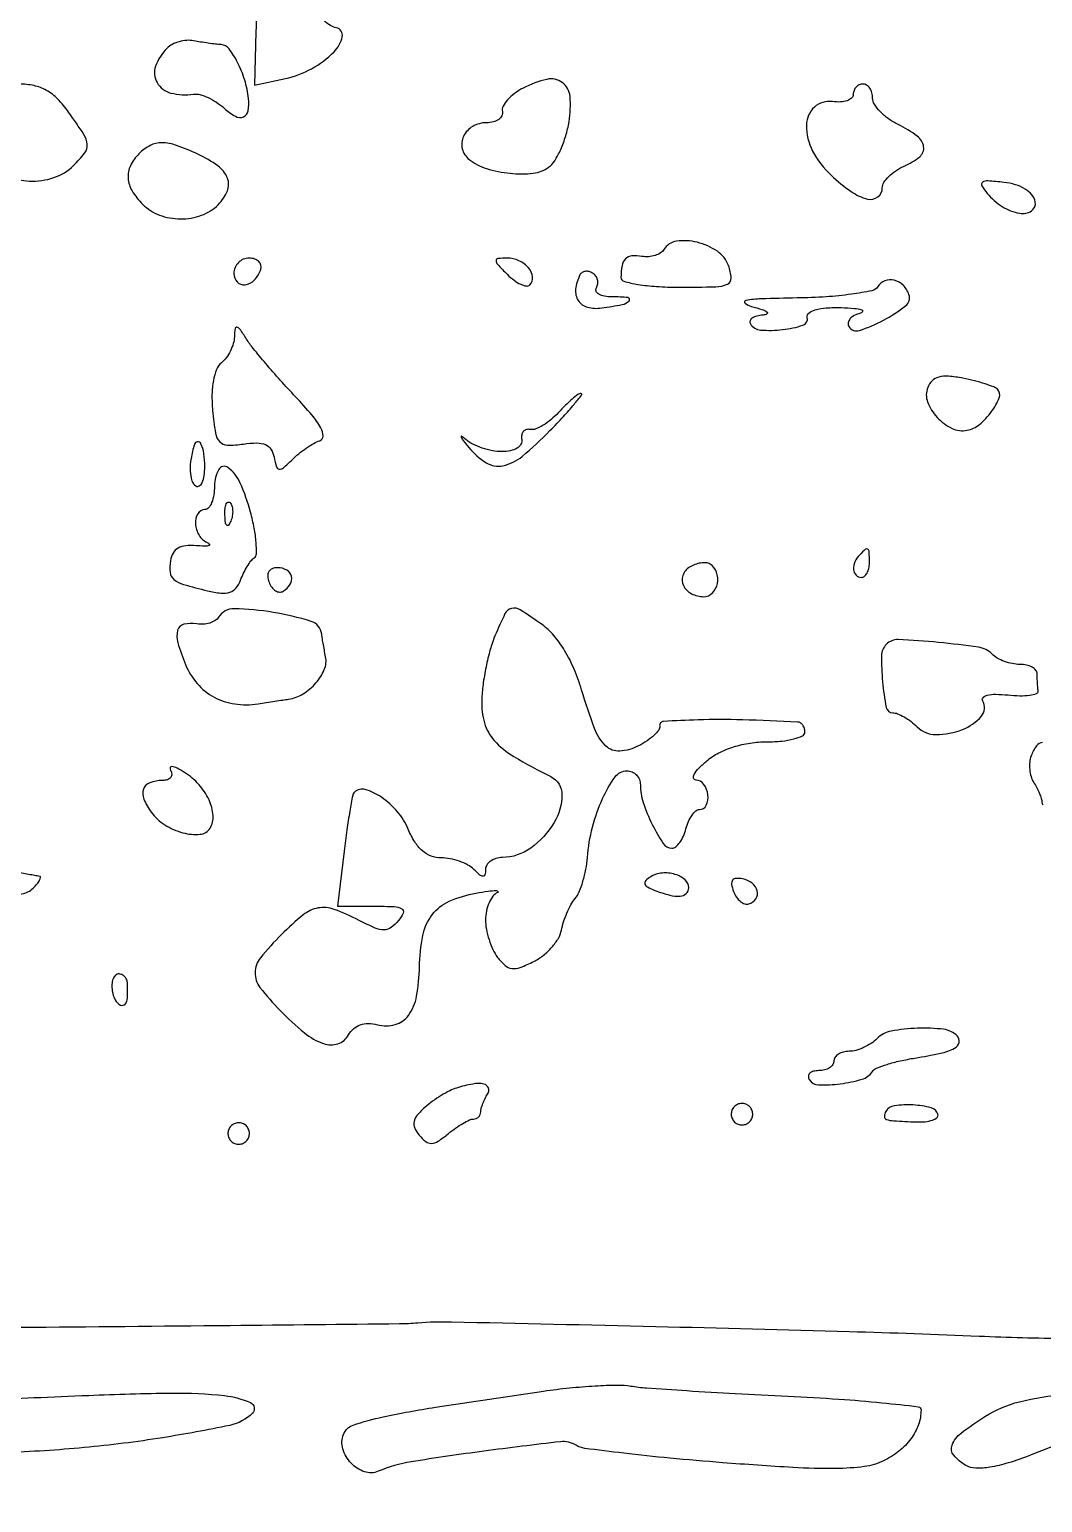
# Model space of a CAD drawing. Extents: x 0 to 5034, y 0 to 2560.
# Drawn here: x 3751.9 to 3856.6, y 2273.3 to 2425.6 of the extents above; entities that cross this region are included whole.
import ezdxf

# ---------------------------------------------------------------- set-up
doc = ezdxf.new("R2010")
doc.units = 0

msp = doc.modelspace()

# ---------------------------------------------------------------- linework, layer by layer
for points in [[(4084.731077, 2269.263702, 0.000011), (4132.120882, 2268.843403, 0.002588)], [(3856.561416, 2351.919761, 0.242363), (3855.935952, 2351.591803, 0.061552), (3855.380002, 2350.547887, 0.068216), (3855.227365, 2349.89654, 0.047641), (3855.228304, 2349.141078, 0.047736), (3855.371959, 2348.401513, 0.06962), (3855.646074, 2347.797887, -0.022495), (3855.962326, 2347.245931, -0.021666), (3856.232028, 2346.660942, -0.022187), (3856.424014, 2346.125545, -0.069995), (3856.484687, 2345.75, 0.13664), (3856.568265, 2345.47197, 0.109872)], [(4071.633971, 2287.972004, 0.00089), (4043.676969, 2288.632498, 0.003357), (4006.473964, 2289.195303, 0.00097), (3949, 2289.567292, -0.000553), (3915.267356, 2289.757508, -0.000739), (3884.65, 2290.009299, -0.000513), (3858.968321, 2290.284831, -0.007666), (3850, 2290.527811, 0.003567), (3836.59839, 2291.000883, 0.001129), (3816.59461, 2291.518956, 0.000361), (3795.476762, 2292.002907, 0.02606), (3792, 2291.898859, -0.017924), (3790.103566, 2291.811215, -0.000107), (3772.62371, 2291.634237, -0.000392), (3750.896247, 2291.435923, -0.000163), (3721.584725, 2291.200949, -0.00351)], [(3747.31875, 2284.00705, 0.001492), (3752.335572, 2284.192063, 0.001038), (3758, 2284.429668, -0.008226), (3766.593266, 2284.666446, -0.029951), (3772.043161, 2284.400344, -0.076219), (3774.709138, 2283.688804, -0.528016), (3774.917292, 2282.583959, -0.14615), (3772.580228, 2281.321884, -0.011797), (3765.633161, 2280.048281, -0.016045), (3757.539276, 2279.025999, -0.015526), (3749.307374, 2278.510826, 0.004161)]]:
    msp.add_lwpolyline(points, format="xyb")
for points in [[(3775.280897, 2425.437089), (3775.150651, 2419.874178), (3778.324385, 2420.571247, 0.071197), (3781.038656, 2421.587819, 0.071026), (3783.361302, 2423.325537, 0.14678), (3784.205887, 2424.889415, 0.415107), (3783.589707, 2425.823324, -0.156267), (3782.448066, 2426.462924, -0.202559), (3782.040326, 2427.578605, -0.21075), (3782.559958, 2428.615019, -0.164071), (3783.75, 2429.070285, 0.481949), (3784.047892, 2429.476757, 0.24665), (3783.547923, 2430.014079, 0.040294), (3781.05836, 2430.668906, 0.038413), (3778.455571, 2430.929715, 0.040644), (3776.586822, 2430.820905, 0.230801), (3775.78379, 2430.279662, 0.117806), (3775.423427, 2429.070062, 0.007902)], [(3766.097244, 2423.697244, 0.109909), (3764.916184, 2421.840181, 0.221647), (3765.066561, 2420.149723, 0.203158), (3766.49535, 2419.074844, 0.09538), (3768.847962, 2418.94785, -0.101796), (3769.49188, 2418.904878, -0.040249), (3770.329522, 2418.59913, -0.037718), (3771.209311, 2418.111808, -0.0386), (3771.998685, 2417.50119, 0.055621), (3773.154067, 2416.668592, 0.226527), (3773.994876, 2416.611521, 0.262747), (3774.482472, 2417.215533, 0.069815), (3774.515709, 2418.5, 0.045065), (3774.120367, 2420.414832, 0.044126), (3773.38658, 2422.242093, 0.046615), (3772.504847, 2423.638459, 0.215706), (3771.682612, 2424.076511, -0.012962), (3771.113191, 2424.128202, -0.005686), (3770.361895, 2424.224763, -0.005623), (3769.566535, 2424.34533, -0.007497), (3768.847244, 2424.473755, 0.066824), (3768.133756, 2424.515346, 0.050037), (3767.357669, 2424.377957, 0.050783), (3766.638844, 2424.093611, 0.076961)], [(3748.375, 2416.875, -0.009941), (3748.614301, 2415.541119, -0.008319), (3748.816406, 2414.117188, -0.008415), (3748.957619, 2412.808943, -0.022677), (3749, 2411.875, 0.272918), (3749.785621, 2410.542907, 0.116583), (3751.852441, 2409.964305, 0.090788), (3754.411784, 2410.325591, 0.116544), (3756.428571, 2411.571429, 0.031644), (3757.601149, 2412.902623, 0.189348), (3757.855773, 2413.773014, 0.122547), (3757.503967, 2414.788356, 0.010339), (3755.931906, 2417.09563, 0.039064), (3754.792631, 2418.456865, 0.070181), (3753.640248, 2419.343342, 0.07576), (3752.351705, 2419.834761, 0.05333), (3750.806906, 2420, 0.022358), (3748.967585, 2419.917713, 0.207939), (3748.285443, 2419.545545, 0.19726), (3748.07225, 2418.780562, 0.01992)], [(3802.893265, 2419.581886, 0.040124), (3801.995762, 2419.019172, 0.051154), (3801.276459, 2418.359155, 0.060517), (3800.823876, 2417.70501, 0.175566), (3800.75, 2417.168247, -0.168854), (3800.69473, 2416.723859, -0.124236), (3800.37049, 2416.343172, -0.093762), (3799.812625, 2416.086568, -0.061111), (3799.106989, 2416, 0.130725), (3797.678318, 2415.61998, 0.153246), (3796.729611, 2414.594889, 0.172777), (3796.599987, 2413.308348, 0.166838), (3797.309441, 2412.207308, 0.092187), (3799.100008, 2411.266183, 0.050325), (3801.540576, 2410.772728, 0.050844), (3803.930734, 2410.779103, 0.132544), (3805.521657, 2411.392177, 0.095999), (3806.148114, 2412.067319, 0.034019), (3806.769537, 2413.23634, 0.032267), (3807.293783, 2414.645924, 0.032681), (3807.629662, 2416.105298, 0.061125), (3807.731377, 2418.72704, 0.216878), (3806.929222, 2420.159546, 0.219344), (3805.330558, 2420.485847, 0.062408)], [(3837, 2418.937142, -0.21042), (3836.832354, 2418.55642, -0.102003), (3836.366346, 2418.2784, -0.073121), (3835.668792, 2418.145238, -0.046703), (3834.84288, 2418.187142, 0.225705), (3832.986205, 2417.612927, 0.205315), (3832.160266, 2415.772741, 0.125059), (3832.797334, 2413.075522, 0.085799), (3834.714171, 2410.564217, 0.033348), (3836.784095, 2408.886932, 0.093504), (3838.474799, 2408.115915, 0.223247), (3839.528463, 2408.327196, 0.237736), (3840, 2409.262872, -0.141512), (3840.160253, 2409.817752, -0.055829), (3840.660937, 2410.444744, -0.04938), (3841.389169, 2411.041772, -0.043678), (3842.25, 2411.512872, 0.065829), (3843.862511, 2412.490243, 0.264915), (3844.270272, 2413.521643, 0.20346), (3843.610438, 2414.615247, 0.04186), (3841.638888, 2415.804566, -0.040725), (3840.629182, 2416.410544, -0.046052), (3839.775173, 2417.150512, -0.051606), (3839.1855, 2417.907695, -0.14055), (3839, 2418.554566, 0.067421), (3838.925158, 2419.107076, 0.084185), (3838.70625, 2419.575404, 0.099599), (3838.381341, 2419.88859, 0.143086), (3838, 2420, 0.105443), (3837.618448, 2419.918631, 0.099234), (3837.29375, 2419.687785, 0.096314), (3837.076109, 2419.342869, 0.092982)], [(3763.2, 2412.8, 0.083667), (3762.316268, 2411.558061, 0.131354), (3762.069925, 2410.279186, 0.118504), (3762.490067, 2408.953112, 0.060741), (3763.571429, 2407.571429, 0.107812), (3765.308101, 2406.456793, 0.087818), (3767.486863, 2406.05892, 0.088199), (3769.661311, 2406.43331, 0.11018), (3771.386082, 2407.528939, 0.099387), (3772.330993, 2408.948544, 0.195463), (3772.335117, 2410.2824, 0.14232), (3771.344348, 2411.544059, 0.046568), (3769.282739, 2412.75, 0.023255), (3767.059054, 2413.663307, 0.083944), (3765.556382, 2413.930099, 0.121356), (3764.3596, 2413.645696, 0.077795)], [(3850.83973, 2408.693113, 0.078412), (3852.393975, 2407.325616, 0.098431), (3854.180158, 2406.635214, 0.190086), (3855.398662, 2406.886133, 0.303676), (3855.799676, 2407.828393, 0.129194), (3855.465028, 2408.531463, 0.07932), (3854.765917, 2409.13392, 0.065082), (3853.766215, 2409.583945, 0.044861), (3852.54842, 2409.835049, 0.010998), (3850.913186, 2409.985404, 0.166214), (3850.369608, 2409.840962, 0.397386), (3850.287042, 2409.480471, 0.040366)], [(3817.432402, 2402.890624, -0.115738), (3817.076656, 2402.5339, -0.06393), (3816.513846, 2402.276713, -0.058445), (3815.842122, 2402.151569, -0.058881), (3815.16141, 2402.185764, 0.063018), (3814.115445, 2402.229667, 0.178634), (3813.464272, 2401.925124, 0.153113), (3813.106103, 2401.230257, 0.043042), (3813, 2400, 0.339166), (3813.302485, 2399.605372, 0.024207), (3814.741944, 2399.291892, 0.025986), (3816.665652, 2399.071509, 0.015527), (3818.967776, 2399, 0.00561), (3822.786359, 2399.04285, 0.09732), (3823.996814, 2399.30905, 0.316119), (3824.383147, 2399.942099, 0.072601), (3824.107974, 2401.237154, 0.156054), (3822.956289, 2402.709125, 0.088848), (3820.873255, 2403.639434, 0.096334), (3818.742496, 2403.747617, 0.222537)], [(3773, 2400.416667, 0.190724), (3773.346973, 2399.540134, 0.244413), (3774.153639, 2399.257027, 0.165501), (3775.122932, 2399.749304, 0.113253), (3775.770833, 2400.8125, 0.134046), (3775.795817, 2401.264262, 0.144529), (3775.585286, 2401.651172, 0.119977), (3775.158616, 2401.910766, 0.077096), (3774.583333, 2402, 0.099038), (3773.979073, 2401.879125, 0.097945), (3773.465104, 2401.534896, 0.097945), (3773.120875, 2401.020927, 0.099038)], [(3801.261905, 2400.309524, 0.035106), (3801.95489, 2399.707572, 0.053354), (3802.639087, 2399.298909, 0.069648), (3803.215664, 2399.125127, 0.239178), (3803.576326, 2399.242993, 0.229105), (3803.860099, 2400.058249, 0.14866), (3803.454184, 2400.990565, 0.111168), (3802.461081, 2401.735512, 0.105932), (3801.226697, 2402, 0.023635), (3800.279546, 2401.955204, 0.392789), (3800.08727, 2401.739365, 0.185397), (3800.240823, 2401.363088, 0.007828)], [(3808.754232, 2400.266312, 0.087391), (3808.310493, 2398.780139, 0.176624), (3808.589741, 2397.60774, 0.186197), (3809.540336, 2396.930326, 0.097758), (3811.010946, 2396.847781, 0.01325), (3813.121002, 2397.199836, 0.155807), (3813.842242, 2397.594742, 0.623599), (3813.722509, 2397.918261, 0.025292), (3812.10765, 2398, -0.040629), (3811.294436, 2398.066189, -0.088013), (3810.704763, 2398.273452, -0.164846), (3810.430892, 2398.579193, -0.243999), (3810.457295, 2398.930902, 0.100828), (3810.604475, 2399.330874, 0.098348), (3810.585377, 2399.760315, 0.097513), (3810.403043, 2400.152776, 0.097277), (3810.08541, 2400.447214, 0.076159), (3809.694606, 2400.613157, 0.096446), (3809.303651, 2400.635555, 0.111232), (3808.974193, 2400.512816, 0.132806)], [(3839.532624, 2399.052786, -0.208203), (3838.926962, 2398.632464, -0.014165), (3836.81387, 2398.274501, -0.018384), (3834.184889, 2398.003507, -0.012643), (3831.190983, 2397.881685, 0.004186), (3827.489461, 2397.793743, 0.038434), (3825.892273, 2397.619029, 0.638947), (3825.821795, 2397.340552, 0.108516), (3826.5, 2397, -0.01498), (3827.559585, 2396.696313, -0.082229), (3828.087351, 2396.426115, -0.538767), (3828.076929, 2396.236208, -0.116094), (3827.690983, 2396.118315, 0.043976), (3827.032043, 2396.016564, 0.089882), (3826.556101, 2395.803802, 0.156473), (3826.336512, 2395.521274, 0.229887), (3826.367878, 2395.213778, 0.23938), (3827.42023, 2394.572471, 0.047365), (3829.696809, 2394.611795, 0.051223), (3831.790012, 2395.067339, 0.385796), (3832.25, 2395.874939, -0.28999), (3832.41364, 2396.329092, -0.095229), (3833.076154, 2396.666107, -0.054985), (3834.204586, 2396.860777, -0.022978), (3835.75, 2396.883999, -0.011874), (3837.093149, 2396.810495, -0.050915), (3837.880779, 2396.667042, -0.465155), (3837.95943, 2396.490029, -0.219158), (3837.737757, 2396.308317, 0.056223), (3837.104978, 2396.06471, 0.094819), (3836.660315, 2395.713226, 0.135021), (3836.470598, 2395.314816, 0.184443), (3836.544508, 2394.927985, 0.345971), (3837.641338, 2394.526293, 0.04399), (3840.117327, 2395.581964, 0.043326), (3842.396276, 2397.067077, 0.317134), (3842.751279, 2398.246162, 0.117791), (3842.162625, 2399.192945, 0.134424), (3841.235294, 2399.715066, 0.153659), (3840.263945, 2399.657318, 0.164692)], [(3773.058807, 2393.872445, -0.06428), (3772.942425, 2393.17135, -0.042348), (3772.640686, 2392.410443, -0.042211), (3772.213124, 2391.707637, -0.061867), (3771.717997, 2391.180922, 0.125341), (3771.215799, 2390.490247, 0.049161), (3770.886709, 2389.350388, 0.041349), (3770.741028, 2387.900982, 0.028158), (3770.805294, 2386.244482, 0.016087), (3771.102585, 2383.920829, 0.147434), (3771.542427, 2383.01533, 0.208892), (3772.336038, 2382.666625, 0.036983), (3773.994731, 2382.785919, -0.032734), (3775.374565, 2382.896936, -0.105937), (3776.271152, 2382.71869, -0.151095), (3776.834439, 2382.237209, -0.093606), (3777.157434, 2381.421321, 0.02604), (3777.400993, 2380.436097, 0.292213), (3777.693575, 2380.185742, 0.218694), (3778.113201, 2380.311615, 0.015845), (3779.017857, 2381.160693, -0.025551), (3779.698299, 2381.774939, -0.020558), (3780.487785, 2382.365342, -0.021018), (3781.264064, 2382.850919, -0.048837), (3781.890408, 2383.130136, 0.334334), (3782.21992, 2383.607934, 0.116595), (3781.979744, 2384.463427, 0.049464), (3781.066293, 2385.785267, 0.013518), (3779.37255, 2387.675714, -0.006598), (3777.802616, 2389.379927, -0.006717), (3776.287649, 2391.114995, -0.006554), (3775.01139, 2392.657455, -0.027448), (3774.308807, 2393.634864, 0.008849), (3773.61989, 2394.6726, 0.197305), (3773.323202, 2394.865893, 0.432041), (3773.128616, 2394.724667, 0.022811)], [(3844.686401, 2388.625157, 0.183315), (3844.680743, 2387.137651, 0.096743), (3845.662259, 2385.542806, 0.094164), (3847.200338, 2384.401343, 0.162746), (3848.764194, 2384.200051, 0.126296), (3850.029636, 2384.804963, 0.059637), (3851.278112, 2386.133105, 0.064178), (3852.07272, 2387.563143, 0.299609), (3851.891714, 2388.44162, 0.105291), (3851.517503, 2388.684439, 0.013922), (3850.621077, 2388.999461, 0.015639), (3849.521772, 2389.314168, 0.012538), (3848.320994, 2389.585801, 0.028684), (3846.846091, 2389.793713, 0.08548), (3845.833592, 2389.704533, 0.127593), (3845.145737, 2389.317776, 0.110032)], [(3806.535919, 2386.03969, -0.034146), (3805.773619, 2385.304985, -0.039147), (3804.95078, 2384.716999, -0.042861), (3804.186858, 2384.341818, -0.139575), (3803.630931, 2384.28969, 0.113991), (3803.219778, 2384.271941, 0.150554), (3802.905649, 2384.071034, 0.137374), (3802.740649, 2383.711154, 0.088793), (3802.75, 2383.25, -0.184452), (3802.66797, 2382.764588, -0.123376), (3802.268261, 2382.358696, -0.086748), (3801.582589, 2382.089194, -0.050401), (3800.7, 2382, -0.046465), (3799.715021, 2382.091732, -0.034554), (3798.657482, 2382.367188, -0.035296), (3797.687939, 2382.770775, -0.063985), (3796.976534, 2383.25, 0.028587), (3796.554855, 2383.579601, 0.731816), (3796.4787, 2383.520833, 0.078366), (3796.67048, 2383.175039, 0.007386), (3797.28069, 2382.416667, 0.080917), (3799.07918, 2380.848836, 0.192664), (3800.794976, 2380.545751, 0.122884), (3802.787949, 2381.509363, 0.025604), (3805.662746, 2384.166667, 0.006876), (3807.060124, 2385.637644, 0.012786), (3808.145382, 2386.873958, 0.009113), (3808.93067, 2387.851779, 0.623195), (3808.857935, 2388, 0.160069), (3808.552397, 2387.899614, 0.016563), (3807.949809, 2387.424159, 0.019271), (3807.25537, 2386.790494, 0.014257)], [(3768.923489, 2382.75, 0.032778), (3768.578096, 2381.284515, 0.051137), (3768.495561, 2379.99146, 0.064761), (3768.664249, 2378.995531, 0.181994), (3769.089067, 2378.444954, 0.291947), (3769.433476, 2378.449959, 0.140927), (3769.732413, 2378.799055, 0.072965), (3769.935442, 2379.498602, 0.034212), (3770, 2380.440983, 0.03517), (3769.90397, 2381.804513, 0.074044), (3769.602774, 2382.819612, 0.321769), (3769.247925, 2383.018996, 0.29926)], [(3771, 2378.468615, -0.03863), (3770.926856, 2377.523306, -0.057673), (3770.70625, 2376.725156, -0.075812), (3770.382859, 2376.181002, -0.224471), (3770, 2376, 0.2666), (3769.266955, 2375.579235, 0.151704), (3769.029344, 2374.552983, 0.116362), (3769.405306, 2373.3599, 0.154742), (3770.25, 2372.608826, -0.132364), (3770.478014, 2372.423325, -0.518205), (3770.428947, 2372.280799, -0.078981), (3769.95967, 2372.221647, -0.015295), (3769.103863, 2372.275492, 0.049395), (3768.025504, 2372.269792, 0.104233), (3767.232936, 2372.014415, 0.128408), (3766.713606, 2371.505932, 0.097816), (3766.44293, 2370.753971, 0.063771), (3766.414128, 2369.509549, 0.197426), (3766.804857, 2368.784127, 0.102126), (3767.791533, 2368.266252, 0.011272), (3770.271959, 2367.613695, 0.031824), (3771.671381, 2367.371913, 0.105678), (3772.595217, 2367.467515, 0.145035), (3773.232127, 2367.904889, 0.082018), (3773.699017, 2368.725437, -0.024749), (3774.004773, 2369.442352, -0.024383), (3774.381243, 2370.129226, -0.025126), (3774.769736, 2370.696628, -0.079986), (3775.101559, 2371.012356, 0.241385), (3775.332913, 2371.439725, 0.025468), (3775.299602, 2372.609945, 0.027007), (3775.102004, 2374.082557, 0.018364), (3774.726149, 2375.731481, 0.03823), (3773.66757, 2378.750347, 0.131642), (3772.381351, 2380.355749, 0.452809), (3771.431667, 2380.14655, 0.12657)], [(3772.683114, 2374.8125, -0.054073), (3772.461564, 2374.395823, -0.470617), (3772.279315, 2374.37858, -0.168741), (3772.137993, 2374.670344, -0.018894), (3772.078947, 2375.416667, -0.028489), (3772.089945, 2376.112848, -0.077125), (3772.200665, 2376.592839, -0.208169), (3772.385309, 2376.77538, -0.296942), (3772.604167, 2376.729167, -0.126455), (3772.797407, 2376.402231, -0.060344), (3772.876576, 2375.916927, -0.05415), (3772.839148, 2375.359369, -0.051402)], [(3837.666667, 2371.333333, 0.091591), (3837.164473, 2370.603555, 0.123462), (3837.025933, 2369.817117, 0.174374), (3837.283311, 2369.235448, 0.205037), (3837.833333, 2369, 0.17482), (3838.151326, 2369.114688, 0.093122), (3838.421875, 2369.440625, 0.073362), (3838.604977, 2369.926139, 0.053595), (3838.666667, 2370.5, 0.008529), (3838.647399, 2371.629444, 0.21365), (3838.514261, 2371.901518, 0.366638), (3838.276742, 2371.899594, 0.018617)], [(3776.63617, 2368.505744, 0.064087), (3776.922037, 2367.975437, 0.094924), (3777.304103, 2367.612949, 0.122111), (3777.718783, 2367.472387, 0.160704), (3778.104785, 2367.564761, 0.117169), (3778.820919, 2368.282977, 0.198008), (3778.954077, 2369.109611, 0.21), (3778.468306, 2369.754977, 0.128597), (3777.531385, 2370, 0.094172), (3776.97324, 2369.893936, 0.165347), (3776.618633, 2369.593244, 0.151817), (3776.502894, 2369.117056, 0.076022)], [(3820.074139, 2370.04582, 0.172983), (3819.391369, 2369.192192, 0.198985), (3819.45435, 2368.157072, 0.16138), (3820.280811, 2367.310893, 0.119866), (3821.559017, 2367, 0.205542), (3822.453317, 2367.38385, 0.143878), (3822.960578, 2368.372341, 0.13245), (3822.872623, 2369.542296, 0.171353), (3822.202254, 2370.375, 0.121369), (3821.80041, 2370.504617, 0.05604), (3821.24805, 2370.48168, 0.050802), (3820.642196, 2370.323761, 0.049309)], [(3771.4311, 2364.888518, -0.11594), (3771.075868, 2364.532592, -0.063902), (3770.513463, 2364.276094, -0.058394), (3769.842025, 2364.151409, -0.05876), (3769.16141, 2364.185764, 0.099388), (3767.839713, 2364.145697, 0.274925), (3767.194201, 2363.52597, 0.140321), (3767.206592, 2362.240433, 0.026066), (3768.003993, 2359.990361, 0.079623), (3769.222305, 2358.010399, 0.091048), (3770.950838, 2356.616365, 0.089308), (3773.090569, 2355.909791, 0.073393), (3775.5, 2355.923585, 0.000096), (3776.349952, 2356.054166, 0.000081), (3777.250053, 2356.192778, 0.000082), (3778.071592, 2356.319565, 0.000227), (3778.649118, 2356.409059, 0.09831), (3780.152621, 2356.958191, 0.07673), (3781.486145, 2358.079879, 0.081793), (3782.347635, 2359.469109, 0.146562), (3782.481615, 2360.793688, -0.002257), (3782.350207, 2361.493055, -0.002358), (3782.227072, 2362.183446, -0.002264), (3782.126198, 2362.78092, -0.010406), (3782.076511, 2363.12868, 0.294998), (3780.975713, 2364.449392, 0.034616), (3777.063866, 2365.377869, 0.034797), (3773.037869, 2365.758514, 0.266536)], [(3799.981401, 2362.955098, 0.030311), (3799.489759, 2361.5295, 0.016993), (3799.058314, 2359.747233, 0.016907), (3798.743562, 2357.91046, 0.026339), (3798.610081, 2356.310525, 0.076269), (3798.899449, 2353.944003, 0.115657), (3799.896829, 2352.136415, 0.075766), (3801.936119, 2350.47019, 0.018666), (3805.75, 2348.404024, -0.288966), (3806.8991, 2346.525713, -0.131976), (3806.082597, 2343.642987, -0.101691), (3803.675155, 2341.01237, -0.153175), (3800.75, 2340.033269, 0.066605), (3800.081047, 2339.930783, 0.082399), (3799.514062, 2339.657273, 0.097326), (3799.134551, 2339.26026, 0.143172), (3799, 2338.8, -0.051663), (3798.943785, 2338.257401, -0.354955), (3798.75, 2338.1, -0.180052), (3798.421376, 2338.222304, -0.018208), (3797.8, 2338.8, 0.072437), (3797.183072, 2339.260075, 0.03874), (3796.312513, 2339.6475, 0.037582), (3795.34353, 2339.911654, 0.04779), (3794.42132, 2340, -0.090385), (3793.385163, 2340.18885, -0.089184), (3792.476813, 2340.73144, -0.07414), (3791.690217, 2341.65322, -0.041455), (3791.013774, 2342.966746, 0.078577), (3789.911571, 2344.766382, 0.065543), (3788.244408, 2346.269005, 0.078256), (3786.568694, 2347.071128, 0.275587), (3785.456736, 2346.790069, 0.150017), (3785.278794, 2346.454513, 0.004277), (3784.982755, 2344.838824, 0.008327), (3784.679526, 2342.910961, 0.005591), (3784.394415, 2340.698763), (3783.724637, 2335), (3787.484763, 2335, -0.010194), (3789.574109, 2334.957398, -0.12196), (3790.343172, 2334.733336, -0.377235), (3790.489406, 2334.296632, -0.07373), (3790.021857, 2333.526336, -0.060527), (3789.242291, 2332.789591, -0.16042), (3788.522859, 2332.552672, -0.102525), (3787.597077, 2332.744519, -0.017146), (3785.949072, 2333.526336, 0.030399), (3783.361503, 2334.670934, 0.134389), (3781.717381, 2334.816841, 0.12663), (3780.175224, 2334.108487, 0.02573), (3777.923077, 2332.076923, 0.026355), (3775.750646, 2329.66255, 0.166928), (3775.193422, 2328.132205, 0.171571), (3775.701751, 2326.605663, 0.028197), (3777.778698, 2324.226389, 0.026671), (3780.296929, 2321.911124, 0.086649), (3782.261187, 2320.793662, 0.168589), (3783.745797, 2320.778322, 0.186334), (3784.847084, 2321.691237, -0.086894), (3785.366579, 2322.328996, -0.093434), (3786.059854, 2322.732926, -0.086519), (3786.897822, 2322.875581, -0.063031), (3787.836763, 2322.752938, 0.131344), (3789.665055, 2322.762839, 0.170542), (3791.034087, 2323.708402, 0.112529), (3791.881166, 2325.687587, 0.041646), (3792.176753, 2328.723914, -0.046149), (3792.521061, 2331.958904, -0.114147), (3793.499761, 2334.118068, -0.125025), (3795.260889, 2335.510901, -0.061205), (3798.014288, 2336.357005, -0.00873), (3799.279284, 2336.559097, -0.029894), (3800.108884, 2336.6266, -0.247321), (3800.285466, 2336.538343, -0.472101), (3800.25, 2336.404898, 0.122056), (3799.771116, 2336.024112, 0.059029), (3799.367188, 2335.347479, 0.053376), (3799.092811, 2334.501468, 0.051787), (3799, 2333.607796, 0.046633), (3799.091079, 2332.633373, 0.030969), (3799.367188, 2331.544393, 0.03116), (3799.770956, 2330.511157, 0.051716), (3800.25, 2329.708668, 0.052372), (3801.018855, 2328.876978, 0.1535), (3801.724678, 2328.565691, 0.119226), (3802.595328, 2328.676496, 0.025901), (3803.991142, 2329.292655, 0.050915), (3804.971353, 2329.919885, 0.044002), (3805.858161, 2330.760942, 0.046247), (3806.528406, 2331.677319, 0.089132), (3806.84875, 2332.525117, -0.032925), (3807.065169, 2333.375153, -0.023268), (3807.413882, 2334.296954, -0.02359), (3807.831773, 2335.150353, -0.044954), (3808.257991, 2335.783663, 0.071671), (3808.675364, 2336.481333, 0.026267), (3809.063345, 2337.566034, 0.025399), (3809.368786, 2338.813123, 0.027733), (3809.535299, 2340.04872, -0.043226), (3810.054286, 2343.167386, -0.04426), (3811.099593, 2346.124662, -0.047235), (3812.389238, 2348.363432, -0.243067), (3813.62132, 2349, -0.10453), (3814.147374, 2348.888809, -0.099076), (3814.595013, 2348.573197, -0.096561), (3814.895024, 2348.10167, -0.093806), (3815, 2347.547053, 0.080141), (3815.293793, 2345.725863, 0.035363), (3816.224905, 2343.464408, 0.030422), (3817.368418, 2341.476917, 0.252114), (3818.254135, 2341, 0.174994), (3818.649445, 2341.142725, 0.062212), (3819.066774, 2341.5875, 0.052368), (3819.441306, 2342.234605, 0.041086), (3819.710251, 2343, -0.038887), (3819.975456, 2343.765484, -0.050447), (3820.339118, 2344.4125, -0.059916), (3820.740524, 2344.858742, -0.181596), (3821.116631, 2345, 0.289698), (3821.805332, 2345.435586, 0.14173), (3821.978963, 2346.502697, 0.123495), (3821.55876, 2347.598959, 0.237418), (3820.75, 2348.033269, -0.339712), (3820.505403, 2348.231701, -0.187461), (3820.560668, 2348.634493, -0.067134), (3821.03798, 2349.274183, -0.02528), (3821.860784, 2350.033269, -0.056573), (3823.100116, 2350.848018, -0.040941), (3824.632035, 2351.471826, -0.038785), (3826.341129, 2351.8672, -0.037469), (3828.110784, 2352, 0.02428), (3829.601226, 2352.072419, 0.038661), (3830.857543, 2352.29375, 0.045549), (3831.752868, 2352.613188, 0.292176), (3832, 2353, 0.072762), (3831.943648, 2353.385186, 0.083672), (3831.779687, 2353.718216, 0.094653), (3831.536147, 2353.948582, 0.129365), (3831.25, 2354.040735, 0.007135), (3825.543272, 2354.269067, 0.013745), (3820.968907, 2354.260969, 0.008113), (3817.383657, 2354.097779, 0.438688), (3816.998444, 2353.623625, -0.197052), (3816.89478, 2353.208255, -0.046217), (3816.409092, 2352.661215, -0.040768), (3815.689254, 2352.089892, -0.030343), (3814.813005, 2351.57799, -0.098898), (3812.867222, 2351.0376, -0.215925), (3811.445049, 2351.559278, -0.109196), (3810.264598, 2353.37538, -0.018062), (3808.932213, 2357.35964, 0.029245), (3808.157406, 2359.515136, 0.035227), (3807.175133, 2361.430004, 0.038874), (3806.049973, 2362.999065, 0.063117), (3804.84563, 2364.10964, 0.012548), (3802.580483, 2365.638618, 0.203152), (3801.692748, 2365.789001, 0.224419), (3801.015154, 2365.247121, 0.015504)], [(3840.417582, 2362.084249, 0.195033), (3839.920747, 2360.909675, 0.02675), (3840.025313, 2358.198391, 0.02433), (3840.39963, 2355.555285, 0.359785), (3841.071429, 2355, -0.096592), (3841.583586, 2354.900128, -0.034429), (3842.256269, 2354.571856, -0.032625), (3842.963579, 2354.100256, -0.03304), (3843.600367, 2353.54249, 0.19998), (3845.542007, 2352.742902, 0.092698), (3848.270646, 2353.264768, 0.117394), (3850.237773, 2354.632494, 0.332248), (3850.376073, 2356.200518, -0.332996), (3850.407949, 2356.556443, -0.151024), (3850.833162, 2356.810634, -0.063022), (3851.721677, 2356.911591, -0.022947), (3852.988954, 2356.837211, 0.021515), (3854.214402, 2356.761766, 0.037593), (3855.229472, 2356.819368, 0.047298), (3855.934658, 2356.981778, 0.360759), (3856.10187, 2357.25, -0.013086), (3856.062734, 2357.608189, -0.006129), (3856.029924, 2358.073437, -0.006068), (3856.007414, 2358.562338, -0.008469), (3856, 2359, 0.17482), (3855.862375, 2359.381591, 0.093122), (3855.47125, 2359.70625, 0.073362), (3854.888633, 2359.925973, 0.053595), (3854.2, 2360, -0.050504), (3853.433371, 2360.077634, -0.038088), (3852.618604, 2360.310146, -0.038984), (3851.879037, 2360.651165, -0.068963), (3851.344185, 2361.055815, 0.160656), (3849.926728, 2361.770154, 0.013594), (3845.814977, 2362.270255, 0.011983), (3841.649758, 2362.561798, 0.210873)], [(3766.454374, 2349.073825, -0.119608), (3766.587697, 2348.665348, -0.18691), (3766.482459, 2348.315436, -0.152859), (3766.142322, 2348.079868, -0.075732), (3765.618034, 2348, 0.087463), (3764.321955, 2347.771534, 0.225729), (3763.671864, 2347.111509, 0.184249), (3763.7037, 2346.071862, 0.059156), (3764.474878, 2344.703469, 0.095457), (3765.856441, 2343.418762, 0.074106), (3767.742594, 2342.597162, 0.086329), (3769.508472, 2342.436666, 0.238269), (3770.543519, 2343.070416, 0.160233), (3770.856491, 2344.372944, 0.087131), (3770.435787, 2345.981717, 0.075136), (3769.392742, 2347.575164, 0.07086), (3767.906531, 2348.8263, 0.020044), (3767.130926, 2349.268493, 0.077467), (3766.607185, 2349.444067, 0.366682), (3766.425387, 2349.336548, 0.225555)], [(3748.440589, 2337.903871, 0.328188), (3748.511659, 2337.024572, 0.148928), (3749.545432, 2336.376106, 0.101789), (3751.092859, 2336.280546, 0.162455), (3752.267217, 2336.867217, 0.022012), (3752.670419, 2337.307574, 0.045875), (3752.935058, 2337.68972, 0.083279), (3753.032519, 2337.958537, 0.418094), (3752.95, 2338.076511, -0.003641), (3752.680024, 2338.124439, -0.000502), (3752.119291, 2338.228784, -0.000576), (3751.455463, 2338.353795, -0.000488), (3750.753971, 2338.487445, 0.052717), (3750.044022, 2338.547153, 0.056478), (3749.354178, 2338.453969, 0.063412), (3748.785534, 2338.23095, 0.129925)], [(3816.07547, 2338.046643, 0.055049), (3815.561074, 2337.644474, 0.279142), (3815.473839, 2337.306811, 0.199937), (3815.735827, 2336.986961, 0.03087), (3816.497942, 2336.639163, 0.026567), (3818.036227, 2336.140829, 0.083323), (3819.114234, 2336.039303, 0.1695), (3819.745185, 2336.31216, 0.209701), (3820, 2336.893011, 0.217653), (3819.619666, 2337.725338, 0.107322), (3818.576839, 2338.294668, 0.092289), (3817.243379, 2338.430946, 0.118389)], [(3824.626714, 2336.530385, 0.055764), (3824.93439, 2335.936235, 0.07296), (3825.343966, 2335.483049, 0.090133), (3825.787707, 2335.234569, 0.16457), (3826.198207, 2335.232736, 0.160765), (3826.931061, 2335.779007, 0.216905), (3827.0806, 2336.581414, 0.172162), (3826.561494, 2337.366996, 0.110591), (3825.556328, 2337.822649, 0.063478), (3824.893064, 2337.874843, 0.228595), (3824.53038, 2337.677779, 0.200672), (3824.430496, 2337.246378, 0.049503)], [(3760.433813, 2326.25, 0.085705), (3760.737239, 2325.324228, 0.160477), (3761.299864, 2324.784271, 0.342949), (3761.778136, 2324.888291, 0.175747), (3762, 2325.5), (3762, 2326.146875), (3762, 2327, 0.089971), (3761.930741, 2327.381784, 0.095344), (3761.732242, 2327.70625, 0.099759), (3761.436237, 2327.923342, 0.108912), (3761.088484, 2328, 0.200506), (3760.761327, 2327.863311, 0.105714), (3760.520174, 2327.485938, 0.076606), (3760.402446, 2326.91991, 0.04951)], [(3839.458018, 2321.315161, -0.051318), (3838.839093, 2320.811733, -0.038218), (3838.067579, 2320.386329, -0.039033), (3837.268885, 2320.09525, -0.067969), (3836.571429, 2320, 0.061768), (3835.97055, 2319.925485, 0.080164), (3835.461607, 2319.70625, 0.09778), (3835.120948, 2319.381386, 0.154765), (3835, 2319, -0.153634), (3834.879982, 2318.618621, -0.097988), (3834.542039, 2318.29375, -0.080552), (3834.037096, 2318.074545, -0.062283), (3833.440983, 2318, 0.060675), (3832.885509, 2317.932345, 0.129561), (3832.508917, 2317.726569, 0.191517), (3832.367604, 2317.422124, 0.153615), (3832.45725, 2317.069171, 0.252884), (3833.403275, 2316.525199, 0.038554), (3835.653257, 2316.639171, 0.039987), (3837.904347, 2317.113361, 0.175946), (3838.978701, 2317.906394, -0.150705), (3839.394464, 2318.246087, -0.019577), (3840.484827, 2318.640069, -0.021373), (3841.852296, 2319.010947, -0.016364), (3843.373903, 2319.302602, 0.014289), (3846.01281, 2319.797073, 0.067535), (3847.456306, 2320.321818, 0.214169), (3847.926032, 2320.92048, 0.263007), (3847.738707, 2321.594626, 0.169105), (3846.337613, 2322.272051, 0.037281), (3843.629671, 2322.382573, 0.037811), (3840.918261, 2322.084969, 0.151261)], [(3796, 2316.202846, 0.043385), (3795.301858, 2315.918638, 0.018875), (3794.4276, 2315.428389, 0.018511), (3793.53209, 2314.834188, 0.023443), (3792.753531, 2314.21772, 0.037747), (3791.947828, 2313.401209, 0.124819), (3791.618405, 2312.727736, 0.155974), (3791.686319, 2312.069977, 0.070211), (3792.146914, 2311.32298, 0.055385), (3792.82774, 2310.666211, 0.17871), (3793.418313, 2310.481536, 0.133822), (3794.098269, 2310.704361, 0.026251), (3795.143382, 2311.474772, -0.018145), (3795.909197, 2312.058682, -0.021436), (3796.674931, 2312.551964, -0.020888), (3797.347745, 2312.908806, -0.111934), (3797.75, 2313, 0.098534), (3798.037421, 2313.057197, 0.095899), (3798.284186, 2313.220313, 0.095889), (3798.452273, 2313.463747, 0.098492), (3798.515313, 2313.75, -0.062787), (3798.568614, 2314.112924, -0.024094), (3798.72902, 2314.597917, -0.023404), (3798.955814, 2315.113516, -0.026605), (3799.221324, 2315.583333, 0.231166), (3799.293708, 2316.219835, 0.265937), (3798.835357, 2316.613671, 0.093545), (3797.684108, 2316.617641, 0.029206)], [(3824.552786, 2314.08541, 0.099038), (3824.401684, 2313.679226, 0.097945), (3824.417584, 2313.244476, 0.097945), (3824.597789, 2312.848514, 0.099038), (3824.91459, 2312.552786, 0.099038), (3825.320774, 2312.401684, 0.097945), (3825.755524, 2312.417584, 0.097945), (3826.151486, 2312.597789, 0.099038), (3826.447214, 2312.91459, 0.099038), (3826.598316, 2313.320774, 0.097945), (3826.582416, 2313.755524, 0.097945), (3826.402211, 2314.151486, 0.099038), (3826.08541, 2314.447214, 0.099038), (3825.679226, 2314.598316, 0.097945), (3825.244476, 2314.582416, 0.097945), (3824.848514, 2314.402211, 0.099038)], [(3840.367878, 2313.786222, 0.128551), (3840.209012, 2313.268761, 0.331154), (3840.41636, 2312.963984, 0.069297), (3841.180848, 2312.812633, 0.004275), (3843.5, 2312.7, 0.033462), (3844.440512, 2312.725326, 0.060493), (3845.192187, 2312.889205, 0.094945), (3845.651489, 2313.155131, 0.290834), (3845.75, 2313.484527, 0.26794), (3845.052136, 2314.163613, 0.048083), (3843.186312, 2314.449591, 0.04802), (3841.270156, 2314.372963, 0.223957)], [(3772.552786, 2312.08541, 0.099038), (3772.401684, 2311.679226, 0.097945), (3772.417584, 2311.244476, 0.097945), (3772.597789, 2310.848514, 0.099038), (3772.91459, 2310.552786, 0.099038), (3773.320774, 2310.401684, 0.097945), (3773.755524, 2310.417584, 0.097945), (3774.151486, 2310.597789, 0.099038), (3774.447214, 2310.91459, 0.099038), (3774.598316, 2311.320774, 0.097945), (3774.582416, 2311.755524, 0.097945), (3774.402211, 2312.151486, 0.099038), (3774.08541, 2312.447214, 0.099038), (3773.679226, 2312.598316, 0.097945), (3773.244476, 2312.582416, 0.097945), (3772.848514, 2312.402211, 0.099038)], [(3830.25, 2284.343337, -0.005236), (3835.522163, 2284.042536, -0.00868), (3839.960938, 2283.665114, -0.003), (3843.710613, 2283.257865, -0.381151), (3844, 2282.933393, -0.086704), (3843.732668, 2281.403339, -0.071798), (3842.954158, 2279.941315, -0.066161), (3841.722596, 2278.65789, -0.055817), (3840.128819, 2277.653404, -0.081243), (3838.146623, 2277.064652, -0.028872), (3835.188163, 2276.860607, -0.017771), (3830.755325, 2276.968811, -0.004395), (3823.5, 2277.468274, -0.004114), (3818.053162, 2277.936497, -0.006061), (3813.278994, 2278.44496, -0.003037), (3809.249219, 2278.948451, -0.107577), (3808.364659, 2279.266039, 0.170094), (3806.737372, 2279.633466, 0.003978), (3798.834036, 2278.657611, 0.007631), (3791.320908, 2277.552287, 0.058923), (3787.910214, 2276.575058, -0.184422), (3786.493861, 2276.529706, -0.121086), (3785.107502, 2277.425642, -0.116833), (3784.261066, 2278.892215, -0.165806), (3784.317497, 2280.385001, -0.224649), (3785.334393, 2281.356222, -0.026764), (3788.420473, 2282.200206, -0.015247), (3793.832213, 2283.201468, -0.002173), (3805, 2284.867735, -0.01046), (3807.671872, 2285.197624, -0.010823), (3810.325, 2285.411081, -0.01059), (3812.627218, 2285.497361, -0.044993), (3814, 2285.396079, 0.022788), (3815.620235, 2285.203991, 0.001936), (3819.804688, 2284.916632, 0.002562), (3824.801503, 2284.618625, 0.001981)], [(3864.74195, 2283.264351, -0.180133), (3864.724535, 2282.725628, -0.086633), (3864.351138, 2282.132154, -0.068406), (3863.688846, 2281.574575, -0.050177), (3862.82855, 2281.145231, 0.001086), (3861.598821, 2280.675604, 0.000304), (3859.678978, 2279.936302, 0.000307), (3857.508827, 2279.097563, 0.000323), (3855.376481, 2278.270346, -0.017005), (3853.010021, 2277.442006, -0.035983), (3851.119327, 2276.997791, -0.047683), (3849.651435, 2276.904406, -0.120185), (3848.626481, 2277.189156, -0.092423), (3847.377715, 2278.229346, -0.272102), (3847.205747, 2279.290852, -0.137347), (3848.130251, 2280.522971, -0.022775), (3850.587995, 2282.235441, -0.079412), (3854.170268, 2283.769117, -0.043392), (3858.900471, 2284.529063, -0.041161), (3863.196106, 2284.487357, -0.296966)]]:
    msp.add_lwpolyline(points, format="xyb", close=True)

doc.saveas('drawing.dxf')
